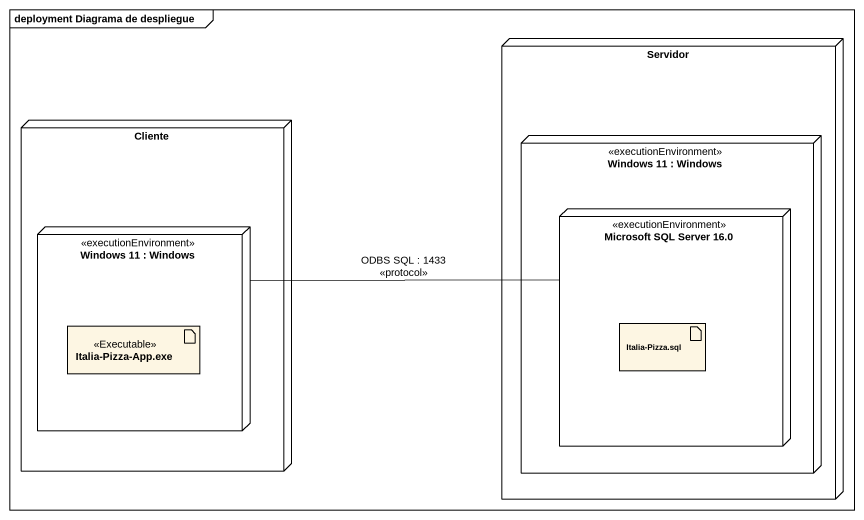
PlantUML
@startuml
mainframe deployment Diagrama de despliegue
node Servidor {
  node "Windows 11 : Windows" as Windows_11 <<executionEnvironment>> {
    node "Microsoft SQL Server 16.0" as Microsoft_SQL_Server_16_0 <<executionEnvironment>> {
      artifact "Italia-Pizza.sql" as Italia_Pizza_sql
    }
  }
}
node Cliente {
  node "Windows 11 : Windows" as Windows_11_2 <<executionEnvironment>> {
    artifact "Italia-Pizza-App.exe" as Italia_Pizza_App_exe <<Executable>>
  }
}
Windows_11_2 -right- Microsoft_SQL_Server_16_0 : ODBS SQL : 1433\n<<protocol>>
@enduml
